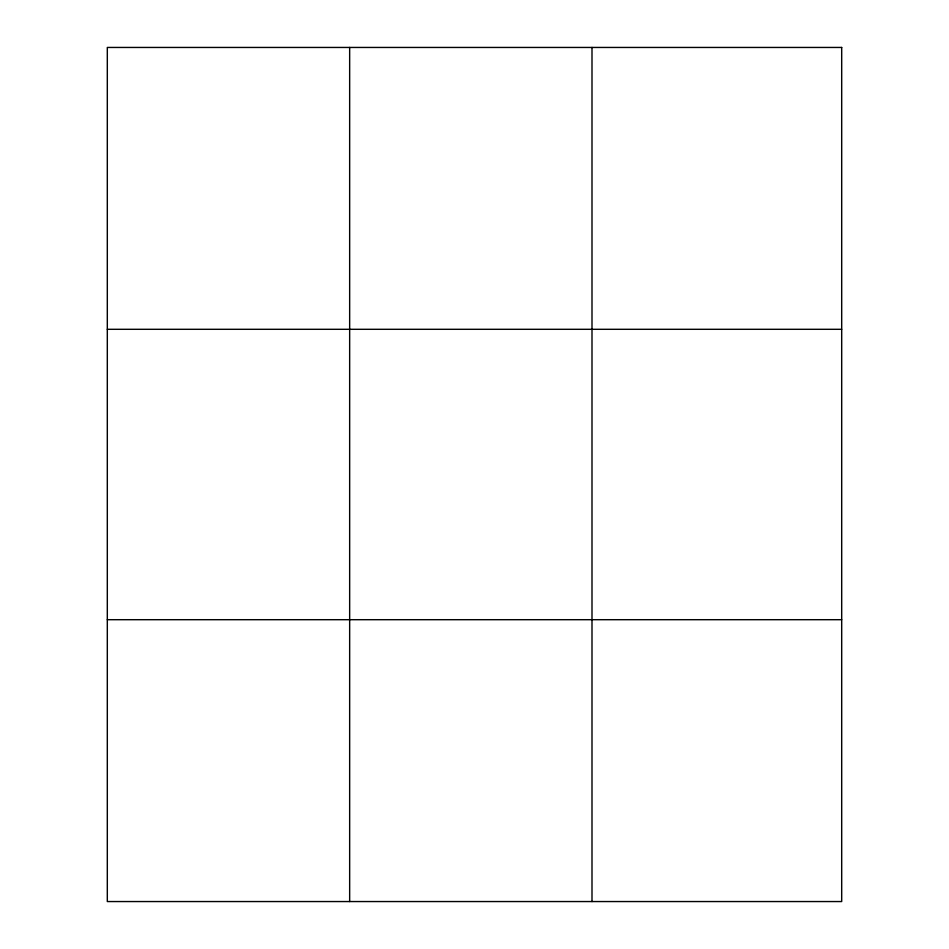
<?xml version="1.0" encoding="UTF-8"?>
<svg xmlns="http://www.w3.org/2000/svg" width="949" height="949" viewBox="0 0 949 949"><rect width="100%" height="100%" fill="white"/><g stroke="black" fill="none" stroke-linecap="round" stroke-linejoin="round"><path stroke-width="1.42" d="M349.659 901.55L349.659 47.45M591.998 901.55L591.998 47.45M107.308 329.303L841.692 329.303M107.308 619.697L841.692 619.697M841.692 47.45L841.692 901.55L107.308 901.55L107.308 47.45L841.692 47.45"/></g></svg>
